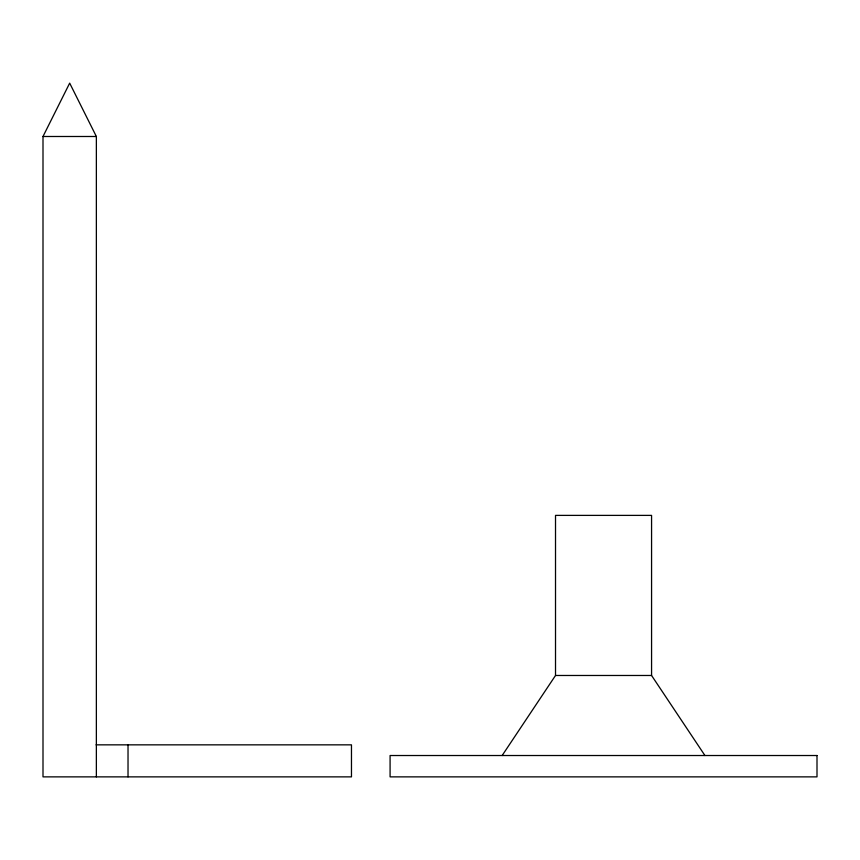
<?xml version="1.0" encoding="UTF-8"?>
<svg xmlns="http://www.w3.org/2000/svg" width="860" height="860" viewBox="0 0 860 860"><rect width="100%" height="100%" fill="white"/><g stroke="black" fill="none" stroke-linecap="round" stroke-linejoin="round"><path stroke-width="1.29" d="M96.062 744.846L351.471 744.846L351.471 776.87L43 776.87L43 136.493L69.681 83.13L96.363 136.493L96.363 776.87M502.154 755.521L555.517 675.476L555.517 515.387L651.568 515.387L651.568 675.476L704.931 755.521M43 136.493L96.363 136.493M555.517 675.476L651.568 675.476M128.022 744.846L128.022 776.87M817 755.521L390.085 755.521L390.085 776.87L817 776.87L817 755.521"/></g></svg>
